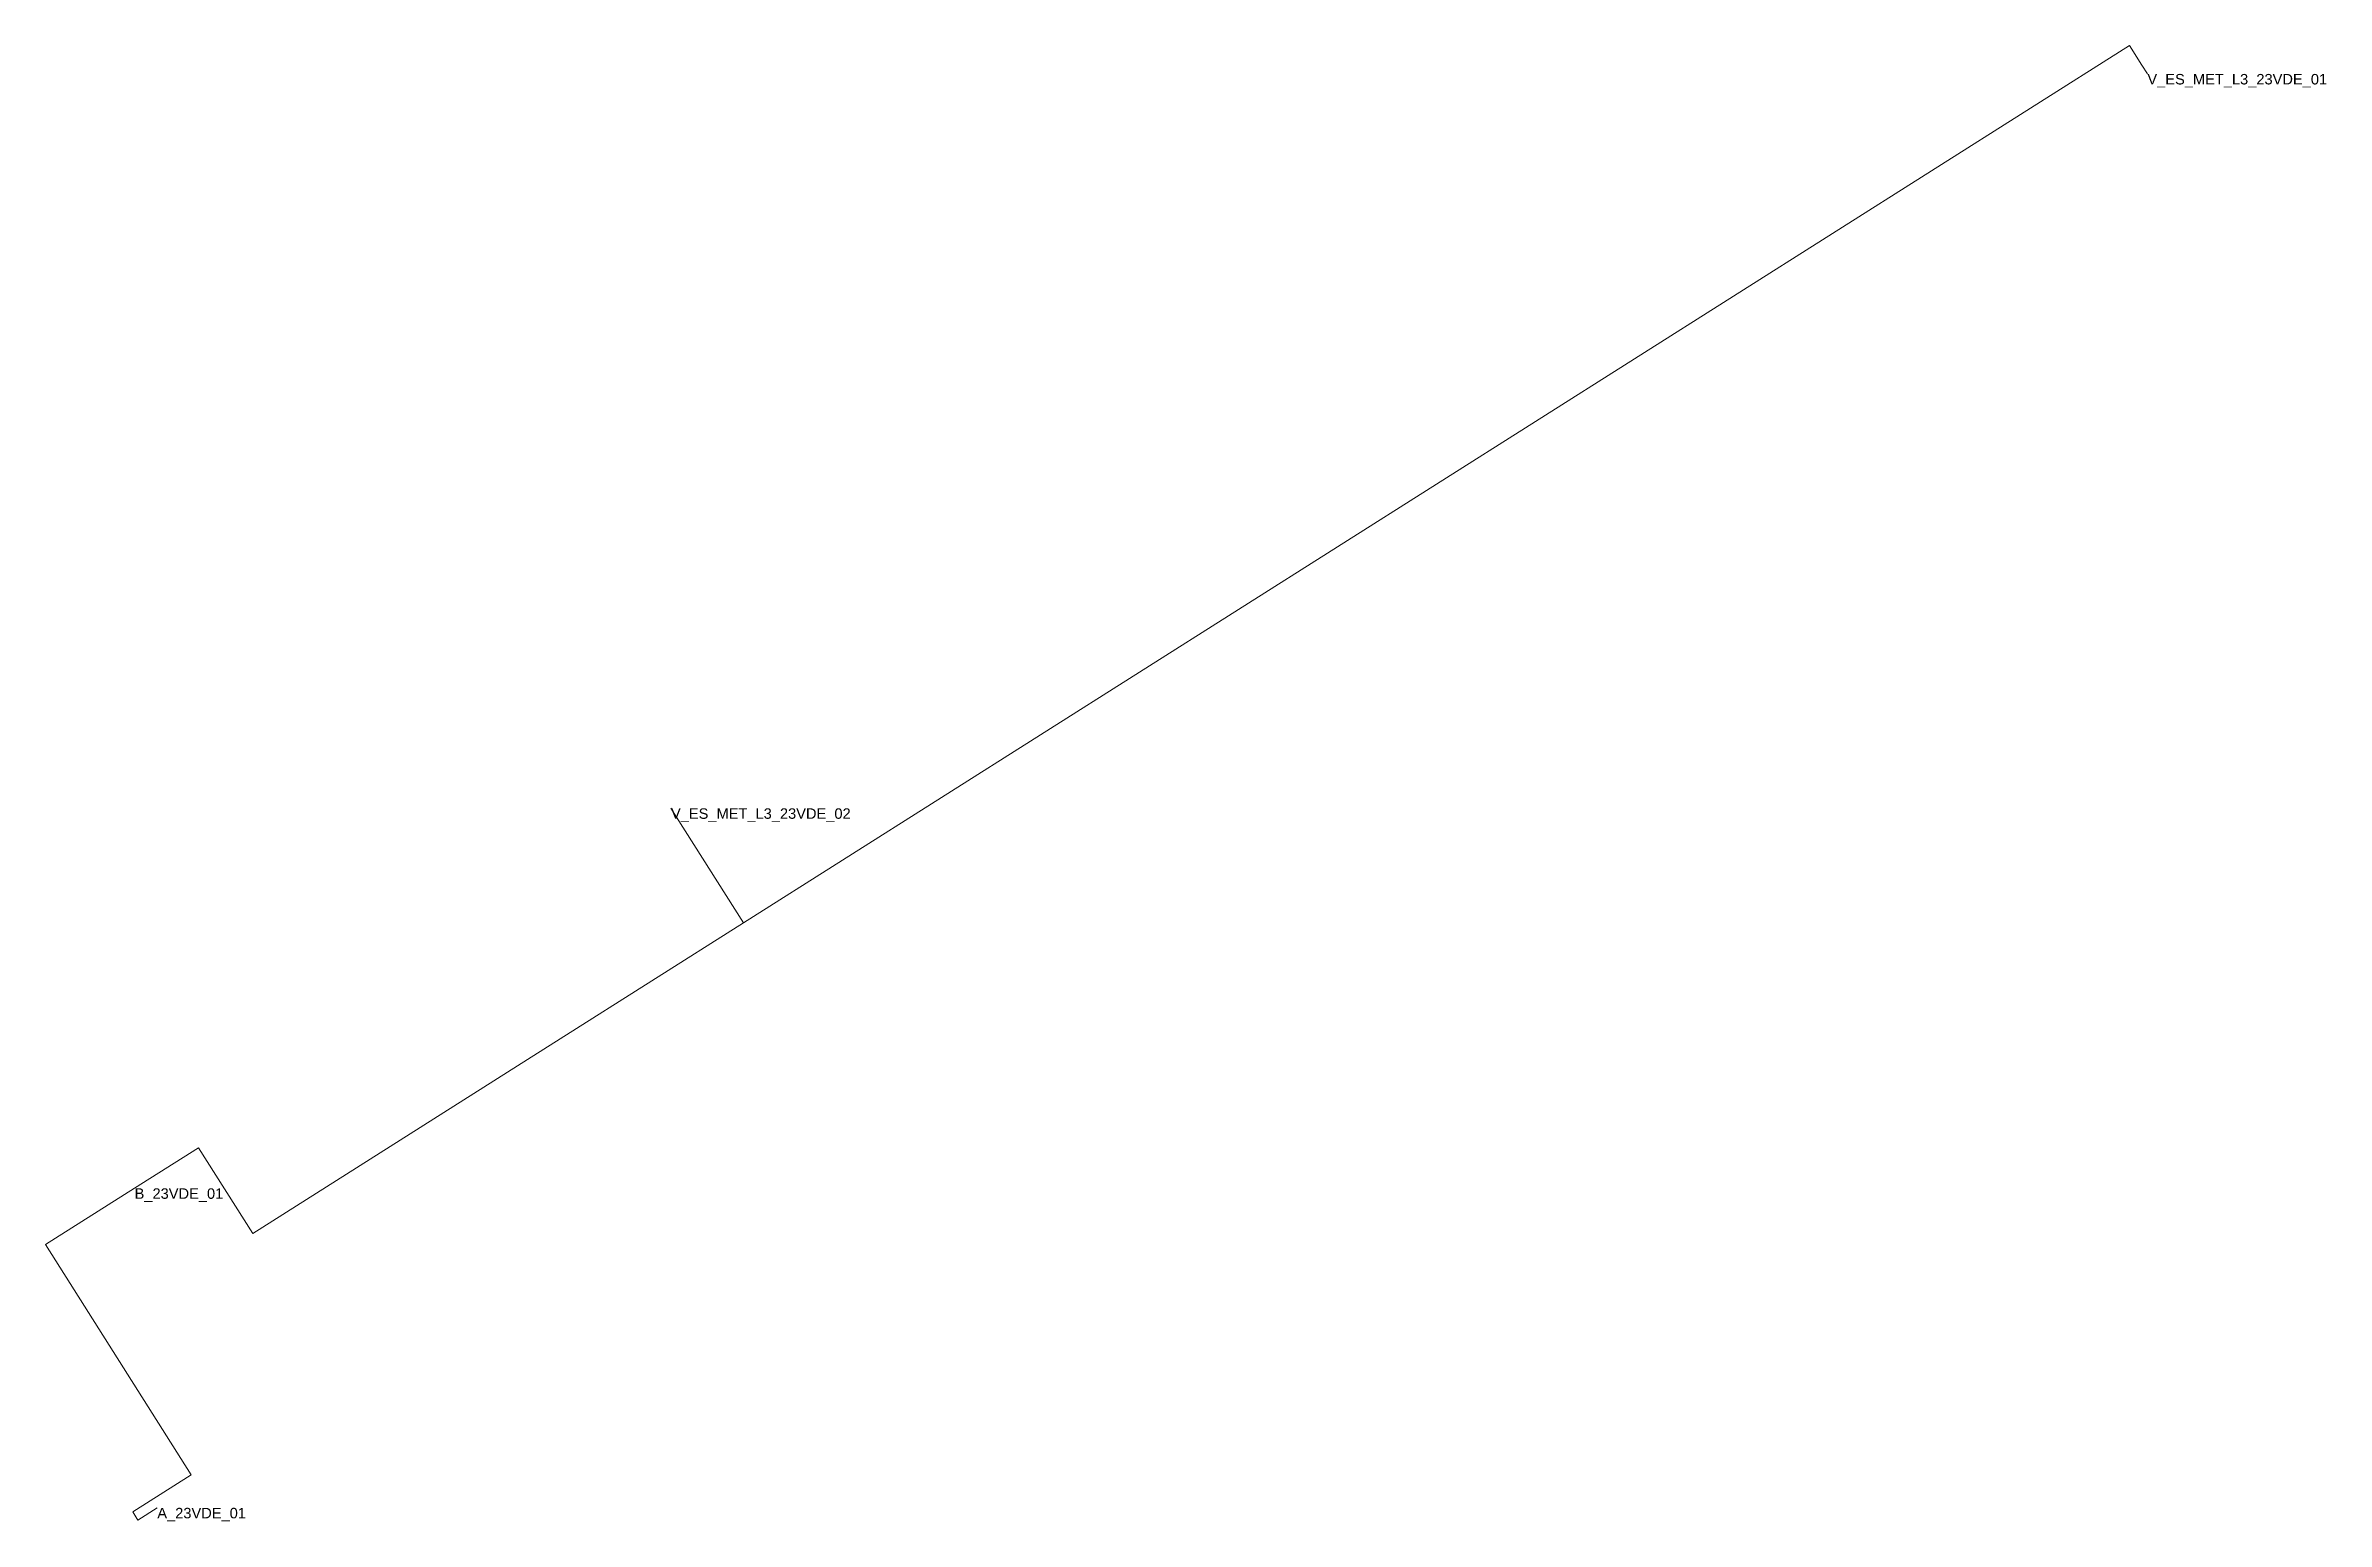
# Model space of a CAD drawing. Header units: metres. Extents: x 429498 to 429607, y 4587672 to 4587743.
import ezdxf
from ezdxf.enums import TextEntityAlignment as Align

# ---------------------------------------------------------------- set-up
doc = ezdxf.new("R2010")
doc.units = ezdxf.units.M
doc.header["$MEASUREMENT"] = 0
for name, color, linetype, lineweight, true_color in [('01_A_AccesTren_t', 40, 'Continuous', 0, 0xffd600), ('01_C_AccesExt_t', 251, 'Continuous', 0, 0x646464), ('01_I_Ascensor_l', 251, 'Continuous', 0, 0x646464), ('01_I_BarreraTarifaria_t', 251, 'Continuous', 0, 0x646464), ('01_I_Horitzontal_l', 251, 'Continuous', 0, 0x646464), ('01_I_RampaD_l', 251, 'Continuous', 0, 0x646464)]:
    doc.layers.add(name, color=color, linetype=linetype, lineweight=lineweight, true_color=true_color)
doc.styles.add('Style-Arial', font='arial.ttf')

msp = doc.modelspace()

# ---------------------------------------------------------------- linework, layer by layer
at = {"layer": '01_I_Ascensor_l'}
for p, q in [((429521.480397, 4587694.261714, -10), (429523.039407, 4587695.246704, -20)), ((429502.640302, 4587672.682425, -10), (429502.889174, 4587672.288796))]:
    msp.add_line(p, q, dxfattribs=at)
at = {"layer": '01_I_Horitzontal_l'}
for p, q in [((429528.604535, 4587705.831755, -20), (429531.796293, 4587700.786152, -20)), ((429523.039407, 4587695.246704, -20), (429531.796293, 4587700.786152, -20)), ((429502.889174, 4587672.288796), (429503.811105, 4587672.871497))]:
    msp.add_line(p, q, dxfattribs=at)
at = {"layer": '01_I_Horitzontal_l', "flags": 128}
for points, elevation in [([(429531.796293, 4587700.786152), (429597.977403, 4587742.651127), (429598.5638, 4587741.722065)], -20), ([(429502.727321, 4587688.119829), (429505.781678, 4587690.05196), (429508.366371, 4587685.966018), (429521.480397, 4587694.261714)], -10), ([(429502.640302, 4587672.682425), (429505.428132, 4587674.445956), (429498.478496, 4587685.432099), (429502.727321, 4587688.119829)], -10)]:
    msp.add_lwpolyline(points, dxfattribs=dict(at, elevation=elevation))
at = {"layer": '01_I_RampaD_l'}
for p, q in [((429598.5638, 4587741.722065, -20), (429598.830674, 4587741.299243, -20)), ((429528.604535, 4587705.831755, -20), (429528.337353, 4587706.254383, -20))]:
    msp.add_line(p, q, dxfattribs=at)

# ---------------------------------------------------------------- texts
at = {"layer": '01_A_AccesTren_t', "style": 'Style-Arial'}
for s, p in [('V_ES_MET_L3_23VDE_01', (429598.830674, 4587741.299243, -20)), ('V_ES_MET_L3_23VDE_02', (429528.337236, 4587706.254308, -20))]:
    msp.add_text(s, height=0.5, dxfattribs=at).set_placement(p, align=Align.TOP_LEFT)
at = {"layer": '01_C_AccesExt_t', "insert": (429503.811105, 4587672.871497), "char_height": 0.5, "attachment_point": 1, "line_spacing_factor": 1.2, "style": 'Style-Arial'}
msp.add_mtext('A_23VDE_01', dxfattribs=at)
at = {"layer": '01_I_BarreraTarifaria_t', "insert": (429502.727321, 4587688.119829, -10), "char_height": 0.5, "attachment_point": 1, "line_spacing_factor": 1.2, "style": 'Style-Arial'}
msp.add_mtext('B_23VDE_01', dxfattribs=at)

doc.saveas('drawing.dxf')
